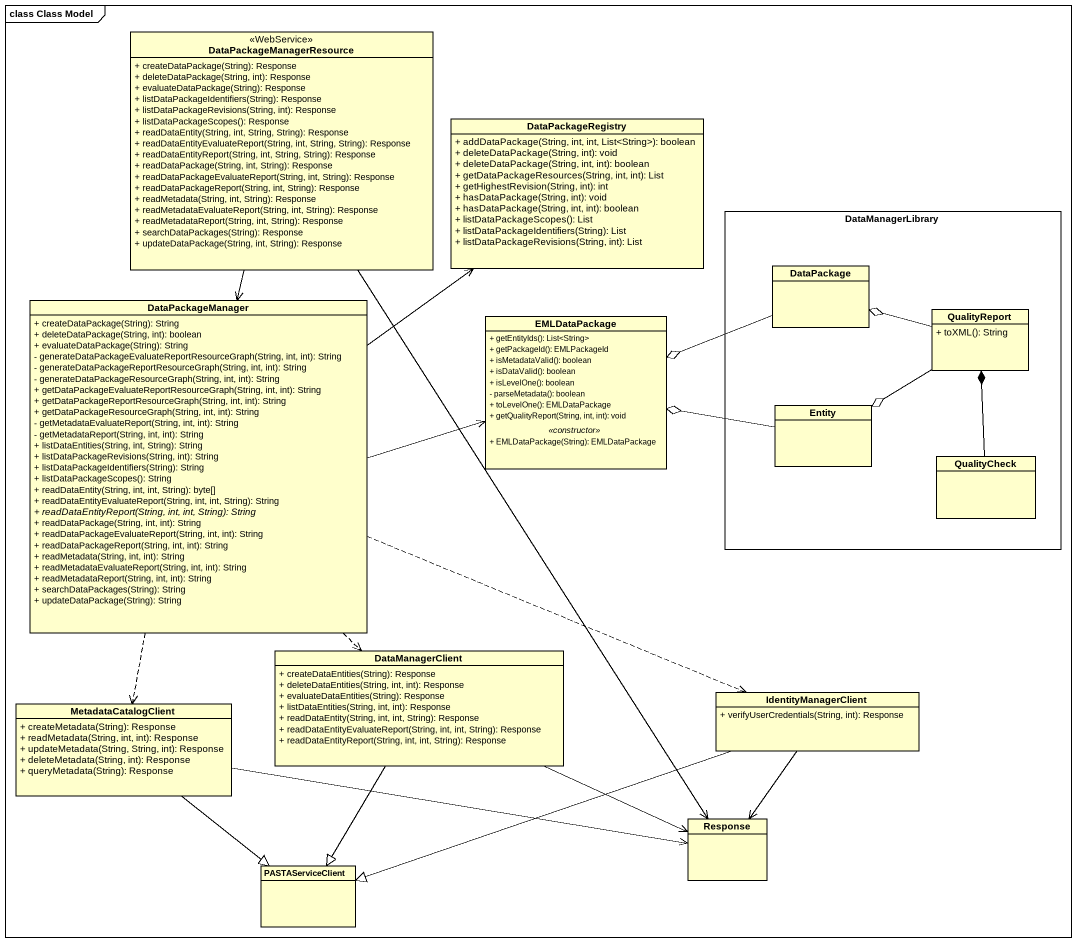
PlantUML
@startuml
mainframe class Class Model
hide circle
hide empty members
skinparam classAttributeIconSize 0
class DataPackageManagerResource <<WebService>> {
  + createDataPackage(String): Response
  + deleteDataPackage(String, int): Response
  + evaluateDataPackage(String): Response
  + listDataPackageIdentifiers(String): Response
  + listDataPackageRevisions(String, int): Response
  + listDataPackageScopes(): Response
  + readDataEntity(String, int, String, String): Response
  + readDataEntityEvaluateReport(String, int, String, String): Response
  + readDataEntityReport(String, int, String, String): Response
  + readDataPackage(String, int, String): Response
  + readDataPackageEvaluateReport(String, int, String): Response
  + readDataPackageReport(String, int, String): Response
  + readMetadata(String, int, String): Response
  + readMetadataEvaluateReport(String, int, String): Response
  + readMetadataReport(String, int, String): Response
  + searchDataPackages(String): Response
  + updateDataPackage(String, int, String): Response
}
class DataPackageRegistry {
  + addDataPackage(String, int, int, List<String>): boolean
  + deleteDataPackage(String, int): void
  + deleteDataPackage(String, int, int): boolean
  + getDataPackageResources(String, int, int): List
  + getHighestRevision(String, int): int
  + hasDataPackage(String, int): void
  + hasDataPackage(String, int, int): boolean
  + listDataPackageScopes(): List
  + listDataPackageIdentifiers(String): List
  + listDataPackageRevisions(String, int): List
}
rectangle DataManagerLibrary {
  class DataPackage
  class QualityReport {
    + toXML(): String
  }
  class "Entity" as Entity_
  class QualityCheck
}
class DataPackageManager {
  + createDataPackage(String): String
  + deleteDataPackage(String, int): boolean
  + evaluateDataPackage(String): String
  - generateDataPackageEvaluateReportResourceGraph(String, int, int): String
  - generateDataPackageReportResourceGraph(String, int, int): String
  - generateDataPackageResourceGraph(String, int, int): String
  + getDataPackageEvaluateReportResourceGraph(String, int, int): String
  + getDataPackageReportResourceGraph(String, int, int): String
  + getDataPackageResourceGraph(String, int, int): String
  - getMetadataEvaluateReport(String, int, int): String
  - getMetadataReport(String, int, int): String
  + listDataEntities(String, int, String): String
  + listDataPackageRevisions(String, int): String
  + listDataPackageIdentifiers(String): String
  + listDataPackageScopes(): String
  + readDataEntity(String, int, int, String): byte[]
  + readDataEntityEvaluateReport(String, int, int, String): String
  {abstract} + readDataEntityReport(String, int, int, String): String
  + readDataPackage(String, int, int): String
  + readDataPackageEvaluateReport(String, int, int): String
  + readDataPackageReport(String, int, int): String
  + readMetadata(String, int, int): String
  + readMetadataEvaluateReport(String, int, int): String
  + readMetadataReport(String, int, int): String
  + searchDataPackages(String): String
  + updateDataPackage(String): String
}
class EMLDataPackage {
  + getEntityIds(): List<String>
  + getPackageId(): EMLPackageId
  + isMetadataValid(): boolean
  + isDataValid(): boolean
  + isLevelOne(): boolean
  - parseMetadata(): boolean
  + toLevelOne(): EMLDataPackage
  + getQualityReport(String, int, int): void
  .. <<constructor>> ..
  + EMLDataPackage(String): EMLDataPackage
}
class DataManagerClient {
  + createDataEntities(String): Response
  + deleteDataEntities(String, int, int): Response
  + evaluateDataEntities(String): Response
  + listDataEntities(String, int, int): Response
  + readDataEntity(String, int, int, String): Response
  + readDataEntityEvaluateReport(String, int, int, String): Response
  + readDataEntityReport(String, int, int, String): Response
}
class MetadataCatalogClient {
  + createMetadata(String): Response
  + readMetadata(String, int, int): Response
  + updateMetadata(String, String, int): Response
  + deleteMetadata(String, int): Response
  + queryMetadata(String): Response
}
class IdentityManagerClient {
  + verifyUserCredentials(String, int): Response
}
class Response
class PASTAServiceClient
DataPackageManagerResource --> Response
DataPackage -left-o EMLDataPackage
DataPackageManager <-up- DataPackageManagerResource
DataPackageManager -up-> DataPackageRegistry
DataPackageManager ..> DataManagerClient
DataPackageManager ..> MetadataCatalogClient
DataPackageManager .right.> IdentityManagerClient
EMLDataPackage <-left- DataPackageManager
QualityReport -left-o DataPackage
QualityReport --o Entity_
Entity_ -left-o EMLDataPackage
QualityCheck -up-* QualityReport
DataManagerClient -right-> Response
DataManagerClient --|> PASTAServiceClient
MetadataCatalogClient -right-> Response
MetadataCatalogClient --|> PASTAServiceClient
IdentityManagerClient --> Response
IdentityManagerClient -left-|> PASTAServiceClient
@enduml
